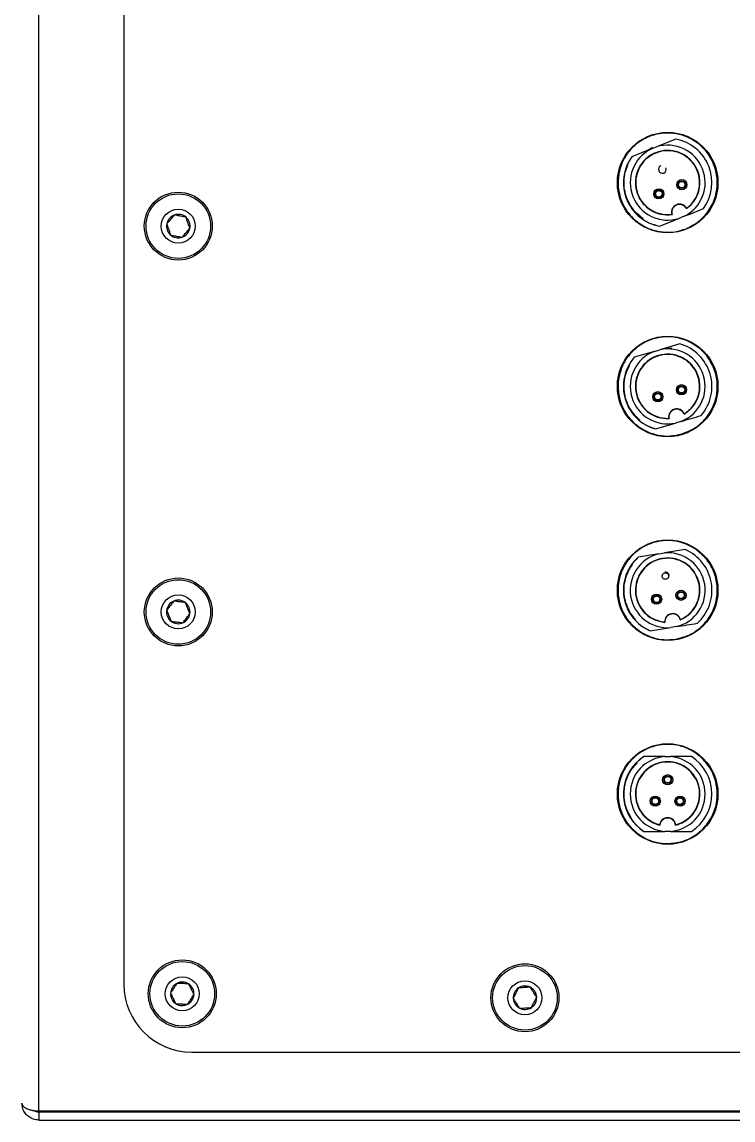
# Model space of a CAD drawing. Header units: millimetres. Extents: x 0 to 279, y 0 to 216.
# Drawn here: x 21.91 to 42.84, y 38.84 to 71.17 of the extents above; entities that cross this region are included whole.
import ezdxf

# ---------------------------------------------------------------- set-up
doc = ezdxf.new("R2010")
doc.units = ezdxf.units.MM

msp = doc.modelspace()

# ---------------------------------------------------------------- linework, layer by layer
at = {"color": 7, "linetype": 'Continuous', "lineweight": 25}
for p, q in [((22.405, 39.108), (22.405, 140.169)), ((24.912, 98.838), (24.912, 42.838)), ((41.152, 67.719), (40.582, 67.491)), ((40.426, 67.429), (39.855, 67.2)), ((40.469, 67.47), (40.371, 67.407)), ((40.426, 67.429), (40.582, 67.491)), ((40.671, 65.158), (41.242, 65.386)), ((41.398, 65.448), (41.242, 65.386)), ((40.52, 61.47), (39.93, 61.296)), ((40.52, 61.47), (40.681, 61.517)), ((41.271, 61.691), (40.681, 61.517)), ((41.031, 61.56), (40.737, 61.534)), ((40.553, 59.186), (41.143, 59.36)), ((41.304, 59.407), (41.143, 59.36)), ((41.427, 55.635), (40.82, 55.538)), ((40.655, 55.511), (40.047, 55.414)), ((40.655, 55.511), (40.82, 55.538)), ((41.169, 53.366), (41.003, 53.339)), ((40.396, 53.241), (41.003, 53.339)), ((40.828, 49.538), (40.213, 49.538)), ((40.828, 49.538), (40.996, 49.538)), ((41.611, 49.538), (40.996, 49.538)), ((40.213, 47.338), (40.828, 47.338)), ((40.996, 47.338), (40.828, 47.338)), ((26.912, 40.838), (56.912, 40.838)), ((22.405, 39.108), (57.085, 39.108)), ((22.405, 39.072), (22.405, 38.838)), ((57.101, 39.072), (22.405, 39.072)), ((22.405, 38.838), (57.232, 38.838))]:
    msp.add_line(p, q, dxfattribs=at)
for centre, radius in [((40.912, 66.438), 1.48), ((41.328, 66.378), 0.15), ((41.328, 66.378), 0.115), ((26.512, 65.158), 1), ((26.512, 65.158), 0.95), ((40.652, 66.108), 0.15), ((40.652, 66.108), 0.115), ((26.512, 65.158), 0.5), ((40.912, 60.438), 1.48), ((41.32, 60.34), 0.15), ((40.622, 60.134), 0.15), ((40.622, 60.134), 0.115), ((41.32, 60.34), 0.115), ((40.912, 54.438), 1.48), ((26.512, 53.798), 1), ((26.512, 53.798), 0.95), ((40.586, 54.173), 0.15), ((41.304, 54.289), 0.15), ((41.304, 54.289), 0.115), ((26.512, 53.798), 0.5), ((40.586, 54.173), 0.115), ((40.912, 48.438), 1.48), ((40.912, 48.858), 0.15), ((40.912, 48.858), 0.115), ((40.548, 48.228), 0.15), ((40.548, 48.228), 0.115), ((41.276, 48.228), 0.15), ((41.276, 48.228), 0.115), ((26.629, 42.555), 1), ((26.629, 42.555), 0.95), ((36.712, 42.438), 1), ((36.712, 42.438), 0.95), ((26.629, 42.555), 0.5), ((36.712, 42.438), 0.5)]:
    msp.add_circle(centre, radius, dxfattribs=at)
for centre, radius, start, end in [((40.912, 66.438), 1.303, 324.2137, 79.3599), ((40.912, 66.438), 1.103, 116.1519, 287.4217), ((40.912, 66.438), 0.94, 306.4555, 277.1181), ((40.912, 66.438), 1.103, 296.1519, 107.4217), ((40.912, 66.438), 1.303, 144.2137, 259.3599), ((40.756, 66.828), 0.115, 111.7868, 21.7868), ((41.261, 65.565), 0.24, 29.1212, 194.4524), ((26.512, 65.158), 0.346, 109.1066, 169.1066), ((26.512, 65.158), 0.346, 49.1066, 109.1066), ((26.512, 65.158), 0.346, 349.1066, 49.1066), ((26.512, 65.158), 0.346, 169.1066, 229.1066), ((26.512, 65.158), 0.346, 289.1066, 349.1066), ((26.512, 65.158), 0.346, 229.1066, 289.1066), ((40.912, 60.438), 1.103, 110.8034, 282.0733), ((40.912, 60.438), 1.103, 290.8034, 102.0733), ((40.912, 60.438), 1.303, 318.8653, 74.0114), ((40.912, 60.438), 1.303, 138.8653, 254.0114), ((40.912, 60.438), 0.94, 301.1071, 271.7696), ((41.178, 59.537), 0.24, 23.7727, 189.104), ((40.912, 54.438), 1.303, 311.5498, 66.696), ((40.912, 54.438), 1.303, 131.5498, 246.696), ((40.912, 54.438), 1.103, 103.488, 274.7578), ((40.912, 54.438), 0.94, 293.7916, 264.4542), ((40.912, 54.438), 1.103, 283.488, 94.7578), ((40.845, 54.853), 0.115, 9.1229, 99.1229), ((26.512, 53.798), 0.346, 112.5463, 172.5463), ((26.512, 53.798), 0.346, 52.5463, 112.5463), ((26.512, 53.798), 0.346, 352.5463, 52.5463), ((26.512, 53.798), 0.346, 172.5463, 232.5463), ((26.512, 53.798), 0.346, 292.5463, 352.5463), ((41.061, 53.51), 0.24, 16.4573, 181.7885), ((26.512, 53.798), 0.346, 232.5463, 292.5463), ((40.912, 48.438), 1.303, 122.4269, 237.5731), ((40.912, 48.438), 1.103, 94.3651, 265.6349), ((40.912, 48.438), 1.103, 274.3651, 85.6349), ((40.912, 48.438), 1.303, 302.4269, 57.5731), ((40.912, 48.438), 0.94, 284.6687, 255.3313), ((40.912, 47.498), 0.24, 7.3344, 172.6656), ((26.912, 42.838), 2, 180, 270), ((26.629, 42.555), 0.346, 117.2676, 177.2676), ((26.629, 42.555), 0.346, 57.2676, 117.2676), ((26.629, 42.555), 0.346, 357.2676, 57.2676), ((36.712, 42.438), 0.346, 123.4349, 183.4349), ((36.712, 42.438), 0.346, 63.4349, 123.4349), ((36.712, 42.438), 0.346, 3.4349, 63.4349), ((26.629, 42.555), 0.346, 177.2676, 237.2676), ((26.629, 42.555), 0.346, 297.2676, 357.2676), ((36.712, 42.438), 0.346, 183.4349, 243.4349), ((36.712, 42.438), 0.346, 303.4349, 3.4349), ((26.629, 42.555), 0.346, 237.2676, 297.2676), ((36.712, 42.438), 0.346, 243.4349, 303.4349)]:
    msp.add_arc(centre, radius, start, end, dxfattribs=at)
for points, knots in [([(41.416, 67.808), (41.307, 67.84), (41.083, 67.906), (40.723, 67.9), (40.37, 67.811), (40.053, 67.637), (39.795, 67.399), (39.601, 67.111), (39.477, 66.779), (39.437, 66.418), (39.487, 66.058), (39.62, 65.73), (39.822, 65.447), (40.087, 65.216), (40.409, 65.051), (40.764, 64.972), (41.123, 64.976), (41.345, 65.048), (41.454, 65.083)], [0, 0, 0, 0, 0.0602669, 0.1235964, 0.1882392, 0.2522187, 0.3136746, 0.3730968, 0.4355798, 0.5, 0.5644202, 0.6269032, 0.6863254, 0.7477813, 0.8117608, 0.8764036, 0.9397331, 1, 1, 1, 1]), ([(41.454, 65.083), (41.582, 65.147), (41.845, 65.279), (42.145, 65.617), (42.335, 66.021), (42.393, 66.459), (42.322, 66.894), (42.122, 67.294), (41.812, 67.623), (41.546, 67.748), (41.416, 67.808)], [0, 0, 0, 0, 0.122124, 0.25, 0.377876, 0.5, 0.622124, 0.75, 0.877876, 1, 1, 1, 1]), ([(41.467, 65.667), (41.55, 65.741), (41.723, 65.894), (41.859, 66.225), (41.873, 66.578), (41.762, 66.905), (41.545, 67.174), (41.24, 67.354), (40.89, 67.409), (40.552, 67.339), (40.258, 67.157), (40.043, 66.875), (39.946, 66.535), (39.974, 66.191), (40.119, 65.877), (40.372, 65.631), (40.699, 65.485), (40.93, 65.493), (41.041, 65.497)], [0, 0, 0, 0, 0.060404, 0.125, 0.189596, 0.25, 0.310404, 0.375, 0.439596, 0.5, 0.560404, 0.625, 0.689596, 0.75, 0.810404, 0.875, 0.939596, 1, 1, 1, 1]), ([(39.855, 67.2), (39.798, 67.107), (39.683, 66.92), (39.605, 66.598), (39.605, 66.269), (39.69, 65.95), (39.848, 65.66), (40.076, 65.422), (40.354, 65.242), (40.566, 65.186), (40.671, 65.158)], [0, 0, 0, 0, 0.125032, 0.250066, 0.374932, 0.500006, 0.625061, 0.74993, 0.874975, 1, 1, 1, 1]), ([(40.192, 65.375), (40.123, 65.429), (39.985, 65.535), (39.824, 65.742), (39.705, 65.975), (39.636, 66.228), (39.621, 66.49), (39.652, 66.735), (39.712, 66.882), (39.738, 66.949)], [0, 0, 0, 0, 0.146575, 0.293148, 0.439705, 0.586299, 0.732841, 0.879435, 1, 1, 1, 1]), ([(41.233, 66.392), (41.236, 66.401), (41.24, 66.419), (41.256, 66.442), (41.278, 66.461), (41.304, 66.472), (41.332, 66.475), (41.359, 66.469), (41.384, 66.457), (41.405, 66.436), (41.419, 66.411), (41.424, 66.383), (41.421, 66.355), (41.411, 66.33), (41.393, 66.307), (41.369, 66.291), (41.342, 66.282), (41.323, 66.284), (41.314, 66.284)], [0, 0, 0, 0, 0.061378, 0.12288, 0.187977, 0.253318, 0.312624, 0.372172, 0.43596, 0.499994, 0.563782, 0.627817, 0.687124, 0.746672, 0.811769, 0.877109, 0.938493, 1, 1, 1, 1]), ([(41.314, 66.284), (41.302, 66.287), (41.284, 66.292), (41.264, 66.307), (41.251, 66.321), (41.241, 66.338), (41.232, 66.361), (41.233, 66.38), (41.233, 66.392)], [0, 0, 0, 0, 0.2394436, 0.3682202, 0.4999986, 0.6287766, 0.7605564, 1, 1, 1, 1]), ([(40.711, 66.183), (40.718, 66.177), (40.731, 66.164), (40.743, 66.138), (40.749, 66.11), (40.745, 66.082), (40.733, 66.056), (40.715, 66.036), (40.691, 66.02), (40.663, 66.013), (40.634, 66.013), (40.608, 66.023), (40.585, 66.039), (40.568, 66.061), (40.558, 66.087), (40.556, 66.116), (40.562, 66.144), (40.572, 66.159), (40.577, 66.167)], [0, 0, 0, 0, 0.061378, 0.12288, 0.187977, 0.253318, 0.312624, 0.372172, 0.43596, 0.499994, 0.563782, 0.627817, 0.687124, 0.746672, 0.811769, 0.877109, 0.938493, 1, 1, 1, 1]), ([(40.577, 66.167), (40.586, 66.176), (40.599, 66.189), (40.622, 66.199), (40.641, 66.203), (40.66, 66.204), (40.685, 66.199), (40.701, 66.189), (40.711, 66.183)], [0, 0, 0, 0, 0.239444, 0.36822, 0.499999, 0.628777, 0.760556, 1, 1, 1, 1]), ([(41.467, 65.667), (41.452, 65.691), (41.421, 65.739), (41.345, 65.785), (41.258, 65.801), (41.173, 65.784), (41.1, 65.738), (41.048, 65.667), (41.024, 65.581), (41.036, 65.524), (41.041, 65.497)], [0, 0, 0, 0, 0.120549, 0.25, 0.379451, 0.5, 0.620549, 0.75, 0.879451, 1, 1, 1, 1]), ([(41.398, 65.448), (41.494, 65.486), (41.687, 65.563), (41.874, 65.638), (41.969, 65.676)], [0, 0, 0, 0, 0.496515, 1, 1, 1, 1]), ([(41.467, 65.667), (41.467, 65.669), (41.468, 65.673), (41.469, 65.677), (41.47, 65.679), (41.47, 65.681), (41.47, 65.682), (41.47, 65.682), (41.47, 65.682)], [0, 0, 0, 0, 0.2906787, 0.5031453, 0.6492951, 0.7784536, 0.8937864, 1, 1, 1, 1]), ([(26.398, 65.486), (26.386, 65.471), (26.349, 65.429), (26.283, 65.352), (26.218, 65.277), (26.183, 65.237), (26.172, 65.224)], [0, 0, 0, 0, 0.1809422, 0.5062926, 0.8439745, 1, 1, 1, 1]), ([(26.739, 65.42), (26.69, 65.43), (26.607, 65.446), (26.485, 65.469), (26.425, 65.48), (26.398, 65.486)], [0, 0, 0, 0, 0.439117, 0.751367, 1, 1, 1, 1]), ([(26.852, 65.093), (26.836, 65.14), (26.808, 65.22), (26.768, 65.336), (26.748, 65.394), (26.739, 65.42)], [0, 0, 0, 0, 0.439117, 0.751367, 1, 1, 1, 1]), ([(41.028, 65.506), (41.028, 65.506), (41.028, 65.505), (41.029, 65.505), (41.031, 65.504), (41.033, 65.502), (41.037, 65.5), (41.039, 65.498), (41.041, 65.497)], [0, 0, 0, 0, 0.106268, 0.221668, 0.350911, 0.497167, 0.709515, 1, 1, 1, 1]), ([(26.172, 65.224), (26.188, 65.177), (26.216, 65.097), (26.256, 64.98), (26.276, 64.922), (26.285, 64.896)], [0, 0, 0, 0, 0.439117, 0.751367, 1, 1, 1, 1]), ([(26.625, 64.831), (26.636, 64.844), (26.671, 64.884), (26.736, 64.959), (26.803, 65.036), (26.839, 65.078), (26.852, 65.093)], [0, 0, 0, 0, 0.156025, 0.493707, 0.819058, 1, 1, 1, 1]), ([(26.285, 64.896), (26.334, 64.887), (26.417, 64.871), (26.538, 64.848), (26.598, 64.836), (26.625, 64.831)], [0, 0, 0, 0, 0.439117, 0.751367, 1, 1, 1, 1]), ([(41.542, 61.755), (41.436, 61.798), (41.219, 61.884), (40.86, 61.912), (40.501, 61.855), (40.169, 61.712), (39.89, 61.499), (39.669, 61.23), (39.515, 60.912), (39.441, 60.556), (39.458, 60.192), (39.559, 59.853), (39.734, 59.553), (39.977, 59.299), (40.281, 59.104), (40.628, 58.992), (40.986, 58.962), (41.214, 59.013), (41.325, 59.038)], [0, 0, 0, 0, 0.0602669, 0.1235964, 0.1882392, 0.2522187, 0.3136746, 0.3730968, 0.4355798, 0.5, 0.5644202, 0.6269032, 0.6863254, 0.7477813, 0.8117608, 0.8764036, 0.9397331, 1, 1, 1, 1]), ([(41.325, 59.038), (41.459, 59.09), (41.733, 59.197), (42.063, 59.505), (42.289, 59.891), (42.388, 60.321), (42.359, 60.761), (42.196, 61.177), (41.919, 61.534), (41.665, 61.683), (41.542, 61.755)], [0, 0, 0, 0, 0.122124, 0.25, 0.377876, 0.5, 0.622124, 0.75, 0.877876, 1, 1, 1, 1]), ([(39.93, 61.296), (39.865, 61.208), (39.734, 61.033), (39.626, 60.719), (39.595, 60.391), (39.65, 60.066), (39.78, 59.763), (39.985, 59.504), (40.245, 59.299), (40.45, 59.223), (40.553, 59.186)], [0, 0, 0, 0, 0.125032, 0.250066, 0.374932, 0.500006, 0.625061, 0.74993, 0.874975, 1, 1, 1, 1]), ([(41.393, 59.619), (41.482, 59.685), (41.668, 59.821), (41.835, 60.138), (41.882, 60.487), (41.801, 60.824), (41.611, 61.112), (41.324, 61.319), (40.981, 61.407), (40.637, 61.368), (40.328, 61.214), (40.088, 60.954), (39.959, 60.624), (39.955, 60.279), (40.071, 59.953), (40.299, 59.684), (40.612, 59.509), (40.842, 59.496), (40.953, 59.489)], [0, 0, 0, 0, 0.060404, 0.125, 0.189596, 0.25, 0.310404, 0.375, 0.439596, 0.5, 0.560404, 0.625, 0.689596, 0.75, 0.810404, 0.875, 0.939596, 1, 1, 1, 1]), ([(40.096, 59.447), (40.033, 59.506), (39.905, 59.625), (39.764, 59.847), (39.667, 60.09), (39.622, 60.348), (39.632, 60.61), (39.686, 60.851), (39.758, 60.992), (39.791, 61.056)], [0, 0, 0, 0, 0.1465752, 0.2931478, 0.4397048, 0.5862989, 0.7328413, 0.8794347, 1, 1, 1, 1]), ([(40.688, 60.203), (40.694, 60.196), (40.706, 60.182), (40.716, 60.155), (40.719, 60.127), (40.712, 60.099), (40.698, 60.075), (40.678, 60.056), (40.653, 60.042), (40.625, 60.038), (40.596, 60.041), (40.57, 60.053), (40.55, 60.071), (40.535, 60.094), (40.526, 60.122), (40.528, 60.151), (40.536, 60.178), (40.548, 60.192), (40.554, 60.199)], [0, 0, 0, 0, 0.061378, 0.12288, 0.187977, 0.253318, 0.312624, 0.372172, 0.43596, 0.499994, 0.563782, 0.627817, 0.687124, 0.746672, 0.811769, 0.877109, 0.938493, 1, 1, 1, 1]), ([(40.554, 60.199), (40.563, 60.207), (40.577, 60.219), (40.601, 60.227), (40.62, 60.23), (40.639, 60.228), (40.664, 60.221), (40.678, 60.21), (40.688, 60.203)], [0, 0, 0, 0, 0.239444, 0.36822, 0.499999, 0.628777, 0.760556, 1, 1, 1, 1]), ([(41.298, 60.247), (41.287, 60.252), (41.269, 60.258), (41.25, 60.274), (41.239, 60.29), (41.23, 60.307), (41.224, 60.332), (41.226, 60.35), (41.228, 60.362)], [0, 0, 0, 0, 0.2394436, 0.3682202, 0.4999986, 0.6287766, 0.7605564, 1, 1, 1, 1]), ([(41.228, 60.362), (41.231, 60.371), (41.236, 60.388), (41.255, 60.41), (41.278, 60.427), (41.306, 60.435), (41.334, 60.435), (41.36, 60.427), (41.384, 60.412), (41.402, 60.39), (41.414, 60.364), (41.416, 60.335), (41.411, 60.308), (41.398, 60.284), (41.379, 60.263), (41.353, 60.249), (41.325, 60.243), (41.307, 60.246), (41.298, 60.247)], [0, 0, 0, 0, 0.061378, 0.12288, 0.187977, 0.253318, 0.312624, 0.372172, 0.43596, 0.499994, 0.563782, 0.627817, 0.687124, 0.746672, 0.811769, 0.877109, 0.938493, 1, 1, 1, 1]), ([(40.941, 59.499), (40.941, 59.499), (40.941, 59.499), (40.942, 59.498), (40.943, 59.497), (40.945, 59.495), (40.949, 59.492), (40.951, 59.49), (40.953, 59.489)], [0, 0, 0, 0, 0.106268, 0.221668, 0.350911, 0.497167, 0.709515, 1, 1, 1, 1]), ([(41.393, 59.619), (41.38, 59.644), (41.354, 59.695), (41.282, 59.748), (41.197, 59.771), (41.111, 59.762), (41.034, 59.723), (40.976, 59.658), (40.944, 59.574), (40.95, 59.517), (40.953, 59.489)], [0, 0, 0, 0, 0.1205489, 0.25, 0.3794511, 0.5, 0.6205489, 0.75, 0.8794511, 1, 1, 1, 1]), ([(41.304, 59.407), (41.403, 59.436), (41.602, 59.495), (41.796, 59.552), (41.893, 59.581)], [0, 0, 0, 0, 0.496515, 1, 1, 1, 1]), ([(41.393, 59.619), (41.393, 59.621), (41.394, 59.624), (41.396, 59.628), (41.397, 59.63), (41.397, 59.632), (41.397, 59.633), (41.397, 59.633), (41.397, 59.633)], [0, 0, 0, 0, 0.290679, 0.503145, 0.649295, 0.778454, 0.893786, 1, 1, 1, 1]), ([(41.704, 55.665), (41.605, 55.72), (41.4, 55.833), (41.048, 55.906), (40.684, 55.896), (40.337, 55.796), (40.033, 55.621), (39.78, 55.382), (39.587, 55.086), (39.468, 54.742), (39.438, 54.379), (39.496, 54.03), (39.631, 53.71), (39.839, 53.427), (40.117, 53.195), (40.446, 53.04), (40.797, 52.965), (41.03, 52.986), (41.143, 52.997)], [0, 0, 0, 0, 0.060267, 0.123596, 0.188239, 0.252219, 0.313675, 0.373097, 0.43558, 0.5, 0.56442, 0.626903, 0.686325, 0.747781, 0.811761, 0.876404, 0.939733, 1, 1, 1, 1]), ([(41.143, 52.997), (41.283, 53.032), (41.568, 53.103), (41.935, 53.366), (42.209, 53.72), (42.361, 54.134), (42.388, 54.574), (42.28, 55.008), (42.05, 55.397), (41.818, 55.577), (41.704, 55.665)], [0, 0, 0, 0, 0.122124, 0.25, 0.377876, 0.5, 0.622124, 0.75, 0.877876, 1, 1, 1, 1]), ([(40.047, 55.414), (39.971, 55.335), (39.819, 55.178), (39.672, 54.881), (39.6, 54.559), (39.613, 54.23), (39.704, 53.912), (39.873, 53.63), (40.105, 53.394), (40.299, 53.292), (40.396, 53.241)], [0, 0, 0, 0, 0.125032, 0.250066, 0.374932, 0.500006, 0.625061, 0.74993, 0.874975, 1, 1, 1, 1]), ([(41.284, 53.564), (41.382, 53.618), (41.584, 53.73), (41.79, 54.023), (41.88, 54.364), (41.843, 54.707), (41.691, 55.017), (41.433, 55.26), (41.103, 55.39), (40.758, 55.396), (40.432, 55.282), (40.16, 55.055), (39.99, 54.744), (39.943, 54.402), (40.016, 54.064), (40.208, 53.769), (40.496, 53.555), (40.722, 53.512), (40.832, 53.492)], [0, 0, 0, 0, 0.060404, 0.125, 0.189596, 0.25, 0.310404, 0.375, 0.439596, 0.5, 0.560404, 0.625, 0.689596, 0.75, 0.810404, 0.875, 0.939596, 1, 1, 1, 1]), ([(39.977, 53.559), (39.921, 53.626), (39.81, 53.76), (39.698, 53.998), (39.633, 54.251), (39.621, 54.513), (39.664, 54.771), (39.748, 55.004), (39.838, 55.135), (39.879, 55.193)], [0, 0, 0, 0, 0.146575, 0.293148, 0.439705, 0.586299, 0.732841, 0.879435, 1, 1, 1, 1]), ([(40.86, 54.759), (40.851, 54.758), (40.833, 54.757), (40.805, 54.765), (40.781, 54.781), (40.763, 54.803), (40.752, 54.829), (40.749, 54.856), (40.754, 54.884), (40.767, 54.909), (40.787, 54.93), (40.812, 54.943), (40.839, 54.949), (40.867, 54.947), (40.894, 54.937), (40.916, 54.918), (40.933, 54.895), (40.937, 54.877), (40.939, 54.868)], [0, 0, 0, 0, 0.0613782, 0.1228797, 0.1879769, 0.2533177, 0.3126244, 0.3721723, 0.4359597, 0.4999945, 0.5637819, 0.6278169, 0.6871237, 0.7466718, 0.8117687, 0.8771093, 0.9384932, 1, 1, 1, 1]), ([(40.939, 54.868), (40.94, 54.856), (40.941, 54.838), (40.933, 54.814), (40.923, 54.797), (40.91, 54.782), (40.89, 54.767), (40.872, 54.762), (40.86, 54.759)], [0, 0, 0, 0, 0.2394436, 0.3682202, 0.4999986, 0.6287766, 0.7605564, 1, 1, 1, 1]), ([(41.27, 54.2), (41.26, 54.205), (41.243, 54.214), (41.227, 54.233), (41.217, 54.249), (41.211, 54.268), (41.208, 54.293), (41.212, 54.311), (41.215, 54.322)], [0, 0, 0, 0, 0.239444, 0.36822, 0.499999, 0.628777, 0.760556, 1, 1, 1, 1]), ([(41.215, 54.322), (41.219, 54.331), (41.227, 54.347), (41.248, 54.367), (41.274, 54.38), (41.302, 54.385), (41.33, 54.382), (41.355, 54.371), (41.377, 54.353), (41.392, 54.328), (41.4, 54.3), (41.399, 54.272), (41.391, 54.246), (41.375, 54.223), (41.352, 54.205), (41.325, 54.195), (41.297, 54.192), (41.279, 54.197), (41.27, 54.2)], [0, 0, 0, 0, 0.061378, 0.12288, 0.187977, 0.253318, 0.312624, 0.372172, 0.43596, 0.499994, 0.563782, 0.627817, 0.687124, 0.746672, 0.811769, 0.877109, 0.938493, 1, 1, 1, 1]), ([(26.379, 54.118), (26.367, 54.103), (26.333, 54.059), (26.271, 53.978), (26.211, 53.899), (26.179, 53.857), (26.168, 53.843)], [0, 0, 0, 0, 0.180942, 0.506293, 0.843975, 1, 1, 1, 1]), ([(26.722, 54.073), (26.673, 54.08), (26.589, 54.091), (26.467, 54.107), (26.406, 54.115), (26.379, 54.118)], [0, 0, 0, 0, 0.439117, 0.751367, 1, 1, 1, 1]), ([(26.855, 53.753), (26.836, 53.799), (26.804, 53.878), (26.756, 53.991), (26.733, 54.048), (26.722, 54.073)], [0, 0, 0, 0, 0.439117, 0.751367, 1, 1, 1, 1]), ([(40.66, 54.233), (40.665, 54.226), (40.675, 54.21), (40.682, 54.183), (40.681, 54.154), (40.67, 54.127), (40.654, 54.105), (40.632, 54.089), (40.605, 54.079), (40.576, 54.077), (40.548, 54.084), (40.524, 54.1), (40.506, 54.12), (40.494, 54.145), (40.489, 54.173), (40.494, 54.202), (40.506, 54.228), (40.519, 54.241), (40.526, 54.247)], [0, 0, 0, 0, 0.061378, 0.12288, 0.187977, 0.253318, 0.312624, 0.372172, 0.43596, 0.499994, 0.563782, 0.627817, 0.687124, 0.746672, 0.811769, 0.877109, 0.938493, 1, 1, 1, 1]), ([(40.526, 54.247), (40.536, 54.254), (40.552, 54.264), (40.576, 54.268), (40.596, 54.268), (40.615, 54.265), (40.638, 54.255), (40.651, 54.242), (40.66, 54.233)], [0, 0, 0, 0, 0.2394436, 0.3682202, 0.4999986, 0.6287766, 0.7605564, 1, 1, 1, 1]), ([(26.168, 53.843), (26.187, 53.797), (26.22, 53.719), (26.267, 53.605), (26.291, 53.548), (26.301, 53.523)], [0, 0, 0, 0, 0.439117, 0.751367, 1, 1, 1, 1]), ([(26.645, 53.478), (26.655, 53.492), (26.688, 53.534), (26.748, 53.613), (26.81, 53.694), (26.843, 53.738), (26.855, 53.753)], [0, 0, 0, 0, 0.156025, 0.493707, 0.819058, 1, 1, 1, 1]), ([(41.284, 53.564), (41.275, 53.591), (41.256, 53.645), (41.191, 53.706), (41.11, 53.74), (41.024, 53.742), (40.942, 53.714), (40.876, 53.656), (40.834, 53.577), (40.832, 53.519), (40.832, 53.492)], [0, 0, 0, 0, 0.120549, 0.25, 0.379451, 0.5, 0.620549, 0.75, 0.879451, 1, 1, 1, 1]), ([(26.301, 53.523), (26.35, 53.517), (26.434, 53.506), (26.557, 53.49), (26.618, 53.482), (26.645, 53.478)], [0, 0, 0, 0, 0.439117, 0.751367, 1, 1, 1, 1]), ([(40.821, 53.503), (40.821, 53.503), (40.821, 53.503), (40.822, 53.502), (40.823, 53.5), (40.825, 53.498), (40.828, 53.495), (40.83, 53.493), (40.832, 53.492)], [0, 0, 0, 0, 0.1062683, 0.2216679, 0.3509113, 0.4971669, 0.7095153, 1, 1, 1, 1]), ([(41.169, 53.366), (41.271, 53.382), (41.476, 53.415), (41.676, 53.447), (41.776, 53.463)], [0, 0, 0, 0, 0.496515, 1, 1, 1, 1]), ([(41.284, 53.564), (41.285, 53.566), (41.287, 53.569), (41.289, 53.573), (41.29, 53.575), (41.29, 53.577), (41.291, 53.578), (41.291, 53.578), (41.291, 53.578)], [0, 0, 0, 0, 0.290679, 0.503145, 0.649295, 0.778454, 0.893786, 1, 1, 1, 1]), ([(41.889, 49.523), (41.799, 49.594), (41.615, 49.738), (41.279, 49.866), (40.918, 49.914), (40.56, 49.87), (40.232, 49.745), (39.944, 49.55), (39.706, 49.288), (39.535, 48.967), (39.448, 48.614), (39.449, 48.26), (39.532, 47.922), (39.692, 47.61), (39.93, 47.337), (40.23, 47.131), (40.565, 47.002), (40.798, 46.986), (40.912, 46.978)], [0, 0, 0, 0, 0.0602669, 0.1235964, 0.1882392, 0.2522187, 0.3136746, 0.3730968, 0.4355798, 0.5, 0.5644202, 0.6269032, 0.6863254, 0.7477813, 0.8117608, 0.8764036, 0.9397331, 1, 1, 1, 1]), ([(40.213, 49.538), (40.125, 49.473), (39.95, 49.342), (39.758, 49.072), (39.636, 48.766), (39.596, 48.438), (39.635, 48.111), (39.758, 47.805), (39.95, 47.535), (40.125, 47.404), (40.213, 47.338)], [0, 0, 0, 0, 0.125032, 0.250066, 0.374932, 0.500006, 0.625061, 0.74993, 0.874975, 1, 1, 1, 1]), ([(40.912, 46.978), (41.055, 46.991), (41.348, 47.016), (41.752, 47.218), (42.078, 47.523), (42.295, 47.908), (42.391, 48.338), (42.353, 48.784), (42.188, 49.204), (41.987, 49.419), (41.889, 49.523)], [0, 0, 0, 0, 0.122124, 0.25, 0.377876, 0.5, 0.622124, 0.75, 0.877876, 1, 1, 1, 1]), ([(39.849, 47.718), (39.805, 47.793), (39.716, 47.943), (39.643, 48.196), (39.62, 48.456), (39.65, 48.717), (39.733, 48.965), (39.853, 49.181), (39.962, 49.296), (40.012, 49.348)], [0, 0, 0, 0, 0.146575, 0.293148, 0.439705, 0.586299, 0.732841, 0.879435, 1, 1, 1, 1]), ([(41.141, 47.516), (41.246, 47.554), (41.463, 47.632), (41.713, 47.889), (41.856, 48.211), (41.874, 48.556), (41.773, 48.886), (41.556, 49.167), (41.252, 49.348), (40.912, 49.408), (40.572, 49.348), (40.267, 49.167), (40.05, 48.886), (39.949, 48.556), (39.968, 48.211), (40.111, 47.889), (40.361, 47.632), (40.578, 47.554), (40.683, 47.516)], [0, 0, 0, 0, 0.0604042, 0.125, 0.1895958, 0.25, 0.3104042, 0.375, 0.4395958, 0.5, 0.5604042, 0.625, 0.6895958, 0.75, 0.8104042, 0.875, 0.9395958, 1, 1, 1, 1]), ([(40.912, 48.763), (40.903, 48.764), (40.884, 48.765), (40.859, 48.778), (40.837, 48.797), (40.823, 48.822), (40.816, 48.849), (40.817, 48.876), (40.826, 48.903), (40.844, 48.926), (40.867, 48.944), (40.894, 48.953), (40.921, 48.954), (40.948, 48.948), (40.973, 48.933), (40.992, 48.912), (41.005, 48.886), (41.006, 48.868), (41.007, 48.858)], [0, 0, 0, 0, 0.061378, 0.12288, 0.187977, 0.253318, 0.312624, 0.372172, 0.43596, 0.499994, 0.563782, 0.627817, 0.687124, 0.746672, 0.811769, 0.877109, 0.938493, 1, 1, 1, 1]), ([(41.007, 48.858), (41.006, 48.846), (41.004, 48.828), (40.992, 48.806), (40.98, 48.791), (40.964, 48.778), (40.942, 48.767), (40.924, 48.765), (40.912, 48.763)], [0, 0, 0, 0, 0.2394436, 0.3682202, 0.4999986, 0.6287766, 0.7605564, 1, 1, 1, 1]), ([(40.63, 48.276), (40.634, 48.267), (40.642, 48.251), (40.644, 48.222), (40.639, 48.194), (40.624, 48.169), (40.604, 48.15), (40.58, 48.137), (40.552, 48.132), (40.523, 48.135), (40.497, 48.147), (40.475, 48.165), (40.46, 48.188), (40.453, 48.215), (40.453, 48.244), (40.462, 48.271), (40.478, 48.295), (40.493, 48.305), (40.501, 48.311)], [0, 0, 0, 0, 0.061378, 0.12288, 0.187977, 0.253318, 0.312624, 0.372172, 0.43596, 0.499994, 0.563782, 0.627817, 0.687124, 0.746672, 0.811769, 0.877109, 0.938493, 1, 1, 1, 1]), ([(40.501, 48.311), (40.512, 48.315), (40.528, 48.323), (40.554, 48.324), (40.573, 48.321), (40.591, 48.314), (40.612, 48.301), (40.623, 48.286), (40.63, 48.276)], [0, 0, 0, 0, 0.239444, 0.36822, 0.499999, 0.628777, 0.760556, 1, 1, 1, 1]), ([(41.228, 48.146), (41.218, 48.153), (41.203, 48.164), (41.19, 48.185), (41.183, 48.203), (41.18, 48.223), (41.181, 48.248), (41.188, 48.265), (41.193, 48.276)], [0, 0, 0, 0, 0.239444, 0.36822, 0.499999, 0.628777, 0.760556, 1, 1, 1, 1]), ([(41.193, 48.276), (41.199, 48.283), (41.209, 48.299), (41.233, 48.314), (41.26, 48.324), (41.289, 48.324), (41.315, 48.316), (41.339, 48.301), (41.357, 48.28), (41.369, 48.253), (41.372, 48.225), (41.367, 48.197), (41.354, 48.172), (41.335, 48.152), (41.31, 48.138), (41.282, 48.132), (41.253, 48.134), (41.236, 48.142), (41.228, 48.146)], [0, 0, 0, 0, 0.061378, 0.12288, 0.187977, 0.253318, 0.312624, 0.372172, 0.43596, 0.499994, 0.563782, 0.627817, 0.687124, 0.746672, 0.811769, 0.877109, 0.938493, 1, 1, 1, 1]), ([(40.674, 47.529), (40.674, 47.529), (40.674, 47.529), (40.675, 47.528), (40.676, 47.526), (40.677, 47.524), (40.679, 47.521), (40.681, 47.518), (40.683, 47.516)], [0, 0, 0, 0, 0.1062683, 0.2216679, 0.3509113, 0.4971669, 0.7095153, 1, 1, 1, 1]), ([(41.141, 47.516), (41.136, 47.544), (41.126, 47.6), (41.071, 47.671), (40.997, 47.718), (40.912, 47.733), (40.827, 47.718), (40.752, 47.671), (40.698, 47.6), (40.688, 47.544), (40.683, 47.516)], [0, 0, 0, 0, 0.120549, 0.25, 0.379451, 0.5, 0.620549, 0.75, 0.879451, 1, 1, 1, 1]), ([(41.141, 47.516), (41.142, 47.518), (41.144, 47.521), (41.147, 47.524), (41.148, 47.526), (41.149, 47.528), (41.15, 47.529), (41.15, 47.529), (41.15, 47.529)], [0, 0, 0, 0, 0.290679, 0.503145, 0.649295, 0.778454, 0.893786, 1, 1, 1, 1]), ([(40.996, 47.338), (41.099, 47.338), (41.307, 47.338), (41.509, 47.338), (41.611, 47.338)], [0, 0, 0, 0, 0.496515, 1, 1, 1, 1]), ([(26.47, 42.863), (26.46, 42.847), (26.43, 42.8), (26.375, 42.714), (26.321, 42.631), (26.292, 42.586), (26.283, 42.572)], [0, 0, 0, 0, 0.180942, 0.506293, 0.843975, 1, 1, 1, 1]), ([(26.816, 42.847), (26.767, 42.849), (26.682, 42.853), (26.559, 42.859), (26.497, 42.862), (26.47, 42.863)], [0, 0, 0, 0, 0.4391165, 0.7513669, 1, 1, 1, 1]), ([(26.975, 42.539), (26.952, 42.583), (26.913, 42.658), (26.857, 42.768), (26.829, 42.823), (26.816, 42.847)], [0, 0, 0, 0, 0.439117, 0.751367, 1, 1, 1, 1]), ([(36.521, 42.727), (36.512, 42.71), (36.487, 42.66), (36.442, 42.569), (36.398, 42.481), (36.374, 42.433), (36.366, 42.418)], [0, 0, 0, 0, 0.180942, 0.506293, 0.843975, 1, 1, 1, 1]), ([(36.867, 42.748), (36.817, 42.745), (36.733, 42.74), (36.609, 42.733), (36.548, 42.729), (36.521, 42.727)], [0, 0, 0, 0, 0.4391165, 0.7513669, 1, 1, 1, 1]), ([(37.058, 42.459), (37.03, 42.5), (36.984, 42.571), (36.916, 42.674), (36.882, 42.725), (36.867, 42.748)], [0, 0, 0, 0, 0.439117, 0.751367, 1, 1, 1, 1]), ([(26.283, 42.572), (26.306, 42.528), (26.345, 42.452), (26.401, 42.343), (26.429, 42.288), (26.442, 42.264)], [0, 0, 0, 0, 0.439117, 0.751367, 1, 1, 1, 1]), ([(26.788, 42.248), (26.797, 42.262), (26.826, 42.307), (26.879, 42.39), (26.934, 42.476), (26.964, 42.522), (26.975, 42.539)], [0, 0, 0, 0, 0.156025, 0.493707, 0.819058, 1, 1, 1, 1]), ([(36.366, 42.418), (36.393, 42.376), (36.44, 42.305), (36.508, 42.202), (36.542, 42.151), (36.557, 42.128)], [0, 0, 0, 0, 0.439117, 0.751367, 1, 1, 1, 1]), ([(36.903, 42.149), (36.91, 42.164), (36.934, 42.212), (36.978, 42.301), (37.024, 42.392), (37.049, 42.441), (37.058, 42.459)], [0, 0, 0, 0, 0.1560255, 0.4937074, 0.8190578, 1, 1, 1, 1]), ([(26.442, 42.264), (26.491, 42.262), (26.576, 42.258), (26.699, 42.252), (26.761, 42.249), (26.788, 42.248)], [0, 0, 0, 0, 0.439117, 0.751367, 1, 1, 1, 1]), ([(36.557, 42.128), (36.606, 42.131), (36.691, 42.137), (36.814, 42.144), (36.876, 42.148), (36.903, 42.149)], [0, 0, 0, 0, 0.439117, 0.751367, 1, 1, 1, 1]), ([(21.912, 39.331), (21.912, 39.327), (21.912, 39.316), (21.916, 39.298), (21.926, 39.276), (21.938, 39.259), (21.95, 39.245), (21.962, 39.232), (21.98, 39.217), (22.006, 39.199), (22.031, 39.185), (22.06, 39.171), (22.095, 39.157), (22.144, 39.141), (22.195, 39.128), (22.249, 39.119), (22.302, 39.112), (22.355, 39.109), (22.389, 39.108), (22.405, 39.108)], [0, 0, 0, 0, 0.032567, 0.097984, 0.163917, 0.230378, 0.26378, 0.293927, 0.35447, 0.415477, 0.476966, 0.507868, 0.583223, 0.659269, 0.736065, 0.80433, 0.873204, 0.942724, 1, 1, 1, 1]), ([(22.405, 38.838), (22.379, 38.839), (22.303, 38.843), (22.18, 38.884), (22.053, 38.974), (21.958, 39.102), (21.916, 39.229), (21.913, 39.307), (21.912, 39.331)], [0, 0, 0, 0, 0.093806, 0.28309, 0.474612, 0.679897, 0.903334, 1, 1, 1, 1]), ([(22.405, 39.072), (22.393, 39.072), (22.358, 39.074), (22.306, 39.088), (22.274, 39.109), (22.26, 39.118)], [0, 0, 0, 0, 0.221382, 0.651631, 1, 1, 1, 1])]:
    msp.add_open_spline(points, degree=3, knots=knots, dxfattribs=at)

doc.saveas('drawing.dxf')
